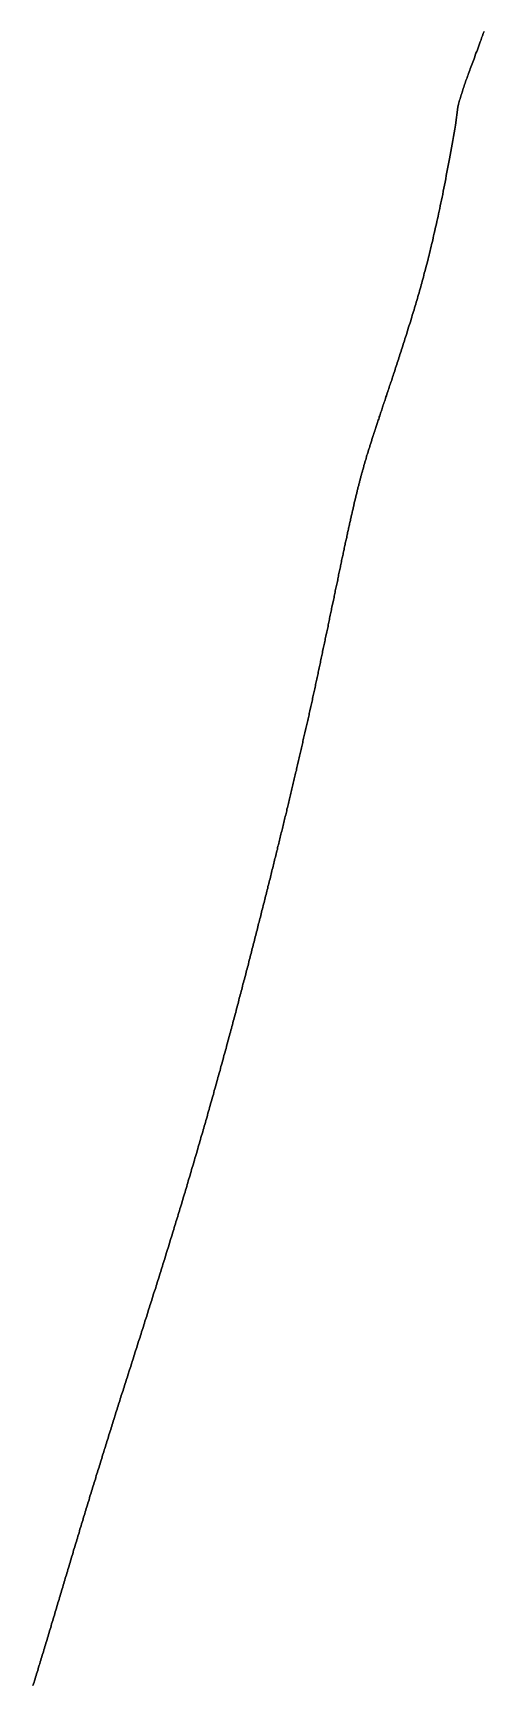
# Model space of a CAD drawing. Header units: inches. Extents: x 130170 to 284068, y 377793 to 804530.
# Drawn here: x 260094.7 to 260123.1, y 741882.3 to 741986.6 of the extents above; entities that cross this region are included whole.
import ezdxf

# ---------------------------------------------------------------- set-up
doc = ezdxf.new("R2010")
doc.units = ezdxf.units.IN
doc.header["$MEASUREMENT"] = 0
doc.layers.add('muni_il', color=7, linetype='Continuous')

msp = doc.modelspace()

# ---------------------------------------------------------------- linework, layer by layer
at = {"layer": 'muni_il'}
for points in [[(260094.67, 741882.26), (260094.71, 741882.36), (260094.74, 741882.47), (260094.77, 741882.57), (260094.8, 741882.68), (260094.84, 741882.79), (260094.87, 741882.89), (260094.9, 741883), (260094.93, 741883.11), (260094.97, 741883.21), (260095, 741883.32), (260095.03, 741883.43), (260095.06, 741883.54), (260095.1, 741883.64), (260095.13, 741883.75), (260095.16, 741883.86), (260095.19, 741883.97), (260095.23, 741884.07), (260095.26, 741884.18), (260095.29, 741884.29), (260095.33, 741884.4), (260095.36, 741884.51), (260095.39, 741884.62), (260095.42, 741884.73), (260095.46, 741884.84), (260095.49, 741884.94), (260095.52, 741885.05), (260095.56, 741885.16), (260095.59, 741885.27), (260095.62, 741885.38), (260095.65, 741885.49), (260095.69, 741885.6), (260095.72, 741885.71), (260095.75, 741885.82), (260095.79, 741885.93), (260095.82, 741886.04), (260095.85, 741886.15), (260095.89, 741886.26), (260095.92, 741886.37), (260095.95, 741886.48), (260095.98, 741886.59), (260096.02, 741886.7), (260096.05, 741886.81), (260096.08, 741886.92), (260096.12, 741887.03), (260096.15, 741887.15), (260096.18, 741887.26), (260096.22, 741887.37), (260096.25, 741887.48), (260096.28, 741887.59), (260096.32, 741887.7), (260096.35, 741887.81), (260096.38, 741887.92), (260096.41, 741888.03), (260096.45, 741888.14), (260096.48, 741888.25), (260096.51, 741888.36), (260096.55, 741888.48), (260096.58, 741888.59), (260096.61, 741888.7), (260096.65, 741888.81), (260096.68, 741888.92), (260096.71, 741889.03), (260096.75, 741889.14), (260096.78, 741889.25), (260096.81, 741889.36), (260096.85, 741889.47), (260096.88, 741889.58), (260096.91, 741889.7), (260096.95, 741889.81), (260096.98, 741889.92), (260097.01, 741890.03), (260097.04, 741890.14), (260097.08, 741890.25), (260097.11, 741890.36), (260097.14, 741890.47), (260097.18, 741890.58), (260097.21, 741890.69), (260097.24, 741890.8), (260097.28, 741890.91), (260097.31, 741891.02), (260097.34, 741891.13), (260097.38, 741891.24), (260097.41, 741891.35), (260097.44, 741891.46), (260097.48, 741891.57), (260097.51, 741891.69), (260097.54, 741891.8), (260097.58, 741891.91), (260097.61, 741892.02), (260097.64, 741892.13), (260097.68, 741892.24), (260097.71, 741892.35), (260097.74, 741892.46), (260097.78, 741892.57), (260097.81, 741892.67), (260097.84, 741892.78), (260097.87, 741892.89), (260097.91, 741893), (260097.94, 741893.11), (260097.97, 741893.22), (260098.01, 741893.33), (260098.04, 741893.44), (260098.07, 741893.55), (260098.11, 741893.66), (260098.14, 741893.77), (260098.17, 741893.88), (260098.21, 741893.99), (260098.24, 741894.1), (260098.27, 741894.21), (260098.31, 741894.31), (260098.34, 741894.42), (260098.37, 741894.53), (260098.41, 741894.64), (260098.44, 741894.75), (260098.47, 741894.86), (260098.51, 741894.97), (260098.54, 741895.07), (260098.57, 741895.18), (260098.61, 741895.29), (260098.64, 741895.4), (260098.67, 741895.51), (260098.71, 741895.62), (260098.74, 741895.72), (260098.77, 741895.83), (260098.81, 741895.94), (260098.84, 741896.05), (260098.87, 741896.16), (260098.91, 741896.26), (260098.94, 741896.37), (260098.97, 741896.48), (260099.01, 741896.59), (260099.04, 741896.7), (260099.07, 741896.8), (260099.11, 741896.91), (260099.14, 741897.02), (260099.17, 741897.13), (260099.21, 741897.23), (260099.24, 741897.34), (260099.27, 741897.45), (260099.31, 741897.56), (260099.34, 741897.66), (260099.37, 741897.77), (260099.41, 741897.88), (260099.44, 741897.99), (260099.47, 741898.09), (260099.51, 741898.2), (260099.54, 741898.31), (260099.58, 741898.42), (260099.61, 741898.52), (260099.64, 741898.63), (260099.68, 741898.74), (260099.71, 741898.85), (260099.74, 741898.95), (260099.78, 741899.06), (260099.81, 741899.17), (260099.85, 741899.27), (260099.88, 741899.38), (260099.91, 741899.49), (260099.95, 741899.6), (260099.98, 741899.7), (260100.01, 741899.81), (260100.05, 741899.92), (260100.08, 741900.03), (260100.12, 741900.13), (260100.15, 741900.24), (260100.18, 741900.35), (260100.22, 741900.46), (260100.25, 741900.56), (260100.29, 741900.67), (260100.32, 741900.78), (260100.36, 741900.89), (260100.39, 741900.99), (260100.42, 741901.1), (260100.46, 741901.21), (260100.49, 741901.32), (260100.53, 741901.43), (260100.56, 741901.53), (260100.59, 741901.64), (260100.63, 741901.75), (260100.66, 741901.86), (260100.7, 741901.97), (260100.73, 741902.07), (260100.77, 741902.18), (260100.8, 741902.29), (260100.84, 741902.4), (260100.87, 741902.51), (260100.91, 741902.62), (260100.94, 741902.72), (260100.97, 741902.83), (260101.01, 741902.94), (260101.04, 741903.05), (260101.08, 741903.16), (260101.11, 741903.27), (260101.15, 741903.38), (260101.18, 741903.49), (260101.22, 741903.6), (260101.25, 741903.71), (260101.29, 741903.82), (260101.32, 741903.93), (260101.36, 741904.03), (260101.39, 741904.14), (260101.43, 741904.25), (260101.46, 741904.36), (260101.5, 741904.47), (260101.53, 741904.58), (260101.57, 741904.69), (260101.6, 741904.8), (260101.64, 741904.92), (260101.67, 741905.03), (260101.71, 741905.14), (260101.74, 741905.25), (260101.78, 741905.36), (260101.81, 741905.47), (260101.85, 741905.58), (260101.88, 741905.69), (260101.92, 741905.8), (260101.95, 741905.91), (260101.99, 741906.03), (260102.02, 741906.14), (260102.06, 741906.25), (260102.1, 741906.36), (260102.13, 741906.47), (260102.17, 741906.59), (260102.2, 741906.7), (260102.24, 741906.81), (260102.27, 741906.92), (260102.31, 741907.04), (260102.34, 741907.15), (260102.38, 741907.26), (260102.42, 741907.37), (260102.45, 741907.49), (260102.49, 741907.6), (260102.52, 741907.71), (260102.56, 741907.83), (260102.59, 741907.94), (260102.63, 741908.05), (260102.66, 741908.17), (260102.7, 741908.28), (260102.74, 741908.4), (260102.77, 741908.51), (260102.81, 741908.63), (260102.84, 741908.74), (260102.88, 741908.85), (260102.91, 741908.97), (260102.95, 741909.08), (260102.99, 741909.2), (260103.02, 741909.31), (260103.06, 741909.43), (260103.09, 741909.54), (260103.13, 741909.66), (260103.16, 741909.78), (260103.2, 741909.89), (260103.24, 741910.01), (260103.27, 741910.12), (260103.31, 741910.24), (260103.34, 741910.36), (260103.38, 741910.47), (260103.42, 741910.59), (260103.45, 741910.7), (260103.49, 741910.82), (260103.52, 741910.94), (260103.56, 741911.05), (260103.59, 741911.17), (260103.63, 741911.29), (260103.67, 741911.4), (260103.7, 741911.52), (260103.74, 741911.64), (260103.77, 741911.76), (260103.81, 741911.87), (260103.84, 741911.99), (260103.88, 741912.11), (260103.92, 741912.23), (260103.95, 741912.34), (260103.99, 741912.46), (260104.02, 741912.58), (260104.06, 741912.7), (260104.09, 741912.82), (260104.13, 741912.93), (260104.16, 741913.05), (260104.2, 741913.17), (260104.23, 741913.29), (260104.27, 741913.41), (260104.31, 741913.52), (260104.34, 741913.64), (260104.38, 741913.76), (260104.41, 741913.88), (260104.45, 741914), (260104.48, 741914.12), (260104.52, 741914.24), (260104.55, 741914.35), (260104.59, 741914.47), (260104.62, 741914.59), (260104.66, 741914.71), (260104.69, 741914.83), (260104.73, 741914.95), (260104.76, 741915.07), (260104.8, 741915.19), (260104.83, 741915.3), (260104.87, 741915.42), (260104.9, 741915.54), (260104.94, 741915.66), (260104.97, 741915.78), (260105.01, 741915.9), (260105.04, 741916.02), (260105.08, 741916.14), (260105.11, 741916.26), (260105.14, 741916.38), (260105.18, 741916.49), (260105.21, 741916.61), (260105.25, 741916.73), (260105.28, 741916.85), (260105.32, 741916.97), (260105.35, 741917.09), (260105.39, 741917.21), (260105.42, 741917.33), (260105.45, 741917.44), (260105.49, 741917.56), (260105.52, 741917.68), (260105.56, 741917.8), (260105.59, 741917.92), (260105.62, 741918.04), (260105.66, 741918.16), (260105.69, 741918.27), (260105.72, 741918.39), (260105.76, 741918.51), (260105.79, 741918.63), (260105.82, 741918.75), (260105.86, 741918.87), (260105.89, 741918.98), (260105.92, 741919.1), (260105.96, 741919.22), (260105.99, 741919.34), (260106.02, 741919.46), (260106.06, 741919.57), (260106.09, 741919.69), (260106.12, 741919.81), (260106.15, 741919.93), (260106.19, 741920.04), (260106.22, 741920.16), (260106.25, 741920.28), (260106.29, 741920.39), (260106.32, 741920.51), (260106.35, 741920.63), (260106.38, 741920.74), (260106.41, 741920.86), (260106.45, 741920.98), (260106.48, 741921.09), (260106.51, 741921.21), (260106.54, 741921.33), (260106.57, 741921.44), (260106.61, 741921.56), (260106.64, 741921.67), (260106.67, 741921.79), (260106.7, 741921.91), (260106.73, 741922.02), (260106.76, 741922.14), (260106.8, 741922.25), (260106.83, 741922.37), (260106.86, 741922.48), (260106.89, 741922.6), (260106.92, 741922.71), (260106.95, 741922.83), (260106.98, 741922.94), (260107.01, 741923.05), (260107.04, 741923.17), (260107.07, 741923.28), (260107.11, 741923.4), (260107.14, 741923.51), (260107.17, 741923.62), (260107.2, 741923.74), (260107.23, 741923.85), (260107.26, 741923.96), (260107.29, 741924.08), (260107.32, 741924.19), (260107.35, 741924.3), (260107.38, 741924.41), (260107.41, 741924.53), (260107.44, 741924.64), (260107.47, 741924.75), (260107.5, 741924.86), (260107.53, 741924.97), (260107.56, 741925.09), (260107.59, 741925.2), (260107.62, 741925.31), (260107.64, 741925.42), (260107.67, 741925.53), (260107.7, 741925.64), (260107.73, 741925.75), (260107.76, 741925.86), (260107.79, 741925.97), (260107.82, 741926.08), (260107.85, 741926.19), (260107.88, 741926.3), (260107.91, 741926.41), (260107.93, 741926.52), (260107.96, 741926.63), (260107.99, 741926.74), (260108.02, 741926.85), (260108.05, 741926.96), (260108.08, 741927.07), (260108.11, 741927.18), (260108.13, 741927.28), (260108.16, 741927.39), (260108.19, 741927.5), (260108.22, 741927.61), (260108.25, 741927.71), (260108.27, 741927.82), (260108.3, 741927.93), (260108.33, 741928.04), (260108.36, 741928.14), (260108.38, 741928.25), (260108.41, 741928.36), (260108.44, 741928.46), (260108.47, 741928.57), (260108.49, 741928.68), (260108.52, 741928.78), (260108.55, 741928.89), (260108.58, 741928.99), (260108.6, 741929.1), (260108.63, 741929.2), (260108.66, 741929.31), (260108.68, 741929.41), (260108.71, 741929.52), (260108.74, 741929.62), (260108.76, 741929.73), (260108.79, 741929.83), (260108.82, 741929.94), (260108.84, 741930.04), (260108.87, 741930.14), (260108.9, 741930.25), (260108.92, 741930.35), (260108.95, 741930.45), (260108.97, 741930.56), (260109, 741930.66), (260109.03, 741930.76), (260109.05, 741930.87), (260109.08, 741930.97), (260109.11, 741931.07), (260109.13, 741931.17), (260109.16, 741931.28), (260109.18, 741931.38), (260109.21, 741931.48), (260109.23, 741931.58), (260109.26, 741931.68), (260109.28, 741931.78), (260109.31, 741931.88), (260109.34, 741931.98), (260109.36, 741932.09), (260109.39, 741932.19), (260109.41, 741932.29), (260109.44, 741932.39), (260109.46, 741932.49), (260109.49, 741932.59), (260109.51, 741932.69), (260109.54, 741932.79), (260109.56, 741932.89), (260109.59, 741932.98), (260109.61, 741933.08), (260109.64, 741933.18), (260109.66, 741933.28), (260109.69, 741933.38), (260109.71, 741933.48), (260109.73, 741933.58), (260109.76, 741933.68), (260109.78, 741933.77), (260109.81, 741933.87), (260109.83, 741933.97), (260109.86, 741934.07), (260109.88, 741934.16), (260109.9, 741934.26), (260109.93, 741934.36), (260109.95, 741934.46), (260109.98, 741934.55), (260110, 741934.65), (260110.02, 741934.75), (260110.05, 741934.84), (260110.07, 741934.94), (260110.1, 741935.03), (260110.12, 741935.13), (260110.14, 741935.23), (260110.17, 741935.32), (260110.19, 741935.42), (260110.21, 741935.51), (260110.24, 741935.61), (260110.26, 741935.7), (260110.28, 741935.8), (260110.31, 741935.89), (260110.33, 741935.99), (260110.35, 741936.08), (260110.38, 741936.18), (260110.4, 741936.27), (260110.42, 741936.36), (260110.44, 741936.46), (260110.47, 741936.55), (260110.49, 741936.65), (260110.51, 741936.74), (260110.54, 741936.83), (260110.56, 741936.93), (260110.58, 741937.02), (260110.6, 741937.11), (260110.63, 741937.21), (260110.65, 741937.3), (260110.67, 741937.39), (260110.69, 741937.48), (260110.71, 741937.58), (260110.74, 741937.67), (260110.76, 741937.76), (260110.78, 741937.85), (260110.8, 741937.94), (260110.82, 741938.03), (260110.85, 741938.13), (260110.87, 741938.22), (260110.89, 741938.31), (260110.91, 741938.4), (260110.93, 741938.49), (260110.96, 741938.58), (260110.98, 741938.67), (260111, 741938.76), (260111.02, 741938.85), (260111.04, 741938.94), (260111.06, 741939.03), (260111.08, 741939.12), (260111.11, 741939.21), (260111.13, 741939.3), (260111.15, 741939.39), (260111.17, 741939.48), (260111.19, 741939.57), (260111.21, 741939.66), (260111.23, 741939.75), (260111.25, 741939.84), (260111.27, 741939.93), (260111.3, 741940.02), (260111.32, 741940.11), (260111.34, 741940.2), (260111.36, 741940.29), (260111.38, 741940.38), (260111.4, 741940.47), (260111.42, 741940.55), (260111.44, 741940.64), (260111.46, 741940.73), (260111.48, 741940.82), (260111.5, 741940.91), (260111.52, 741941), (260111.54, 741941.08), (260111.56, 741941.17), (260111.58, 741941.26), (260111.6, 741941.35), (260111.62, 741941.44), (260111.64, 741941.52), (260111.66, 741941.61), (260111.68, 741941.7), (260111.7, 741941.79), (260111.72, 741941.87), (260111.74, 741941.96), (260111.76, 741942.05), (260111.78, 741942.14), (260111.8, 741942.22), (260111.82, 741942.31), (260111.84, 741942.4), (260111.86, 741942.49), (260111.88, 741942.57), (260111.9, 741942.66), (260111.92, 741942.75), (260111.94, 741942.83), (260111.96, 741942.92), (260111.98, 741943.01), (260112, 741943.09), (260112.02, 741943.18), (260112.04, 741943.27), (260112.06, 741943.36), (260112.08, 741943.44), (260112.1, 741943.53), (260112.12, 741943.62), (260112.14, 741943.7), (260112.15, 741943.79), (260112.17, 741943.88), (260112.19, 741943.96), (260112.21, 741944.05), (260112.23, 741944.14), (260112.25, 741944.22), (260112.27, 741944.31), (260112.29, 741944.4), (260112.31, 741944.48), (260112.33, 741944.57), (260112.35, 741944.66), (260112.36, 741944.75), (260112.38, 741944.83), (260112.4, 741944.92), (260112.42, 741945.01), (260112.44, 741945.09), (260112.46, 741945.18), (260112.48, 741945.27), (260112.5, 741945.35), (260112.52, 741945.44), (260112.53, 741945.53), (260112.55, 741945.61), (260112.57, 741945.7), (260112.59, 741945.79), (260112.61, 741945.88), (260112.63, 741945.96), (260112.65, 741946.05), (260112.67, 741946.14), (260112.68, 741946.22), (260112.7, 741946.31), (260112.72, 741946.4), (260112.74, 741946.49), (260112.76, 741946.57), (260112.78, 741946.66), (260112.8, 741946.75), (260112.82, 741946.84), (260112.83, 741946.92), (260112.85, 741947.01), (260112.87, 741947.1), (260112.89, 741947.19), (260112.91, 741947.27), (260112.93, 741947.36), (260112.95, 741947.45), (260112.96, 741947.54), (260112.98, 741947.62), (260113, 741947.71), (260113.02, 741947.8), (260113.04, 741947.89), (260113.06, 741947.97), (260113.07, 741948.06), (260113.09, 741948.15), (260113.11, 741948.24), (260113.13, 741948.32), (260113.15, 741948.41), (260113.17, 741948.5), (260113.19, 741948.59), (260113.2, 741948.67), (260113.22, 741948.76), (260113.24, 741948.85), (260113.26, 741948.94), (260113.28, 741949.02), (260113.3, 741949.11), (260113.31, 741949.2), (260113.33, 741949.29), (260113.35, 741949.37), (260113.37, 741949.46), (260113.39, 741949.55), (260113.4, 741949.63), (260113.42, 741949.72), (260113.44, 741949.81), (260113.46, 741949.9), (260113.48, 741949.98), (260113.5, 741950.07), (260113.51, 741950.16), (260113.53, 741950.24), (260113.55, 741950.33), (260113.57, 741950.42), (260113.59, 741950.5), (260113.6, 741950.59), (260113.62, 741950.67), (260113.64, 741950.76), (260113.66, 741950.85), (260113.68, 741950.93), (260113.69, 741951.02), (260113.71, 741951.1), (260113.73, 741951.19), (260113.75, 741951.27), (260113.76, 741951.36), (260113.78, 741951.44), (260113.8, 741951.53), (260113.82, 741951.61), (260113.83, 741951.7), (260113.85, 741951.78), (260113.87, 741951.87), (260113.89, 741951.95), (260113.91, 741952.04), (260113.92, 741952.12), (260113.94, 741952.2), (260113.96, 741952.29), (260113.97, 741952.37), (260113.99, 741952.45), (260114.01, 741952.53), (260114.03, 741952.62), (260114.04, 741952.7), (260114.06, 741952.78), (260114.08, 741952.86), (260114.09, 741952.94), (260114.11, 741953.02), (260114.13, 741953.1), (260114.15, 741953.19), (260114.16, 741953.27), (260114.18, 741953.35), (260114.2, 741953.43), (260114.21, 741953.5), (260114.23, 741953.58), (260114.25, 741953.66), (260114.26, 741953.74), (260114.28, 741953.82), (260114.3, 741953.9), (260114.31, 741953.97), (260114.33, 741954.05), (260114.35, 741954.13), (260114.36, 741954.21), (260114.38, 741954.28), (260114.39, 741954.36), (260114.41, 741954.43), (260114.43, 741954.51), (260114.44, 741954.58), (260114.46, 741954.66), (260114.48, 741954.73), (260114.49, 741954.81), (260114.51, 741954.88), (260114.52, 741954.95), (260114.54, 741955.03), (260114.55, 741955.1), (260114.57, 741955.17), (260114.59, 741955.24), (260114.6, 741955.31), (260114.62, 741955.38), (260114.63, 741955.45), (260114.65, 741955.52), (260114.66, 741955.59), (260114.68, 741955.66), (260114.69, 741955.73), (260114.71, 741955.8), (260114.73, 741955.87), (260114.74, 741955.94), (260114.76, 741956), (260114.77, 741956.07), (260114.79, 741956.14), (260114.8, 741956.2), (260114.82, 741956.27), (260114.83, 741956.33), (260114.85, 741956.4), (260114.86, 741956.46), (260114.88, 741956.53), (260114.89, 741956.59), (260114.9, 741956.66), (260114.92, 741956.72), (260114.93, 741956.78), (260114.95, 741956.84), (260114.96, 741956.91), (260114.98, 741956.97), (260114.99, 741957.03), (260115.01, 741957.09), (260115.02, 741957.15), (260115.04, 741957.21), (260115.05, 741957.27), (260115.06, 741957.33), (260115.08, 741957.39), (260115.09, 741957.45), (260115.11, 741957.51), (260115.12, 741957.57), (260115.14, 741957.63), (260115.15, 741957.68), (260115.17, 741957.74), (260115.18, 741957.8), (260115.19, 741957.86), (260115.21, 741957.91), (260115.22, 741957.97), (260115.24, 741958.02), (260115.25, 741958.08), (260115.27, 741958.14), (260115.28, 741958.19), (260115.29, 741958.25), (260115.31, 741958.3), (260115.32, 741958.36), (260115.34, 741958.41), (260115.35, 741958.47), (260115.37, 741958.52), (260115.38, 741958.57), (260115.39, 741958.63), (260115.41, 741958.68), (260115.42, 741958.74), (260115.44, 741958.79), (260115.45, 741958.84), (260115.47, 741958.9), (260115.48, 741958.95), (260115.5, 741959), (260115.51, 741959.06), (260115.53, 741959.11), (260115.54, 741959.16), (260115.56, 741959.21), (260115.57, 741959.27), (260115.59, 741959.32), (260115.6, 741959.37), (260115.62, 741959.43), (260115.63, 741959.48), (260115.65, 741959.53), (260115.66, 741959.59), (260115.68, 741959.64), (260115.7, 741959.69), (260115.71, 741959.75), (260115.73, 741959.8), (260115.74, 741959.85), (260115.76, 741959.91), (260115.78, 741959.96), (260115.79, 741960.01), (260115.81, 741960.07), (260115.83, 741960.12), (260115.84, 741960.18), (260115.86, 741960.23), (260115.88, 741960.29), (260115.89, 741960.34), (260115.91, 741960.4), (260115.93, 741960.45), (260115.95, 741960.51), (260115.96, 741960.57), (260115.98, 741960.62), (260116, 741960.68), (260116.02, 741960.74), (260116.04, 741960.8), (260116.06, 741960.86), (260116.07, 741960.91), (260116.09, 741960.97), (260116.11, 741961.03), (260116.13, 741961.09), (260116.15, 741961.15), (260116.17, 741961.21), (260116.19, 741961.28), (260116.21, 741961.34), (260116.23, 741961.4), (260116.25, 741961.46), (260116.27, 741961.53), (260116.29, 741961.59), (260116.32, 741961.66), (260116.34, 741961.72), (260116.36, 741961.79), (260116.38, 741961.86), (260116.4, 741961.92), (260116.43, 741961.99), (260116.45, 741962.06), (260116.47, 741962.13), (260116.5, 741962.2), (260116.52, 741962.27), (260116.54, 741962.34), (260116.57, 741962.41), (260116.59, 741962.49), (260116.62, 741962.56), (260116.64, 741962.63), (260116.67, 741962.71), (260116.69, 741962.78), (260116.72, 741962.86), (260116.74, 741962.94), (260116.77, 741963.02), (260116.79, 741963.1), (260116.82, 741963.18), (260116.85, 741963.26), (260116.88, 741963.34), (260116.9, 741963.42), (260116.93, 741963.5), (260116.96, 741963.59), (260116.99, 741963.67), (260117.02, 741963.76), (260117.04, 741963.84), (260117.07, 741963.93), (260117.1, 741964.02), (260117.13, 741964.11), (260117.16, 741964.2), (260117.19, 741964.29), (260117.22, 741964.38), (260117.25, 741964.47), (260117.28, 741964.57), (260117.32, 741964.66), (260117.35, 741964.75), (260117.38, 741964.85), (260117.41, 741964.95), (260117.44, 741965.04), (260117.48, 741965.14), (260117.51, 741965.24), (260117.54, 741965.34), (260117.57, 741965.44), (260117.61, 741965.54), (260117.64, 741965.64), (260117.67, 741965.75), (260117.71, 741965.85), (260117.74, 741965.95), (260117.78, 741966.06), (260117.81, 741966.16), (260117.84, 741966.27), (260117.88, 741966.38), (260117.91, 741966.48), (260117.95, 741966.59), (260117.98, 741966.7), (260118.02, 741966.81), (260118.05, 741966.92), (260118.09, 741967.03), (260118.12, 741967.14), (260118.16, 741967.25), (260118.2, 741967.37), (260118.23, 741967.48), (260118.27, 741967.59), (260118.3, 741967.71), (260118.34, 741967.82), (260118.37, 741967.93), (260118.41, 741968.05), (260118.45, 741968.16), (260118.48, 741968.28), (260118.52, 741968.4), (260118.55, 741968.51), (260118.59, 741968.63), (260118.62, 741968.75), (260118.66, 741968.86), (260118.7, 741968.98), (260118.73, 741969.1), (260118.77, 741969.22), (260118.8, 741969.34), (260118.84, 741969.45), (260118.87, 741969.57), (260118.91, 741969.69), (260118.94, 741969.81), (260118.98, 741969.93), (260119.01, 741970.05), (260119.05, 741970.17), (260119.08, 741970.29), (260119.11, 741970.41), (260119.15, 741970.54), (260119.18, 741970.66), (260119.22, 741970.78), (260119.25, 741970.9), (260119.28, 741971.02), (260119.32, 741971.15), (260119.35, 741971.27), (260119.38, 741971.4), (260119.42, 741971.52), (260119.45, 741971.65), (260119.48, 741971.77), (260119.52, 741971.9), (260119.55, 741972.03), (260119.58, 741972.15), (260119.62, 741972.28), (260119.65, 741972.41), (260119.68, 741972.54), (260119.71, 741972.67), (260119.75, 741972.81), (260119.78, 741972.94), (260119.81, 741973.08), (260119.84, 741973.21), (260119.88, 741973.35), (260119.91, 741973.49), (260119.94, 741973.63), (260119.97, 741973.77), (260120.01, 741973.92), (260120.04, 741974.07), (260120.07, 741974.22), (260120.11, 741974.37), (260120.14, 741974.52), (260120.18, 741974.67), (260120.21, 741974.83), (260120.25, 741974.99), (260120.28, 741975.16), (260120.32, 741975.32), (260120.35, 741975.49), (260120.39, 741975.66), (260120.42, 741975.84), (260120.46, 741976.02), (260120.5, 741976.2), (260120.54, 741976.38), (260120.57, 741976.57), (260120.61, 741976.76), (260120.65, 741976.95), (260120.69, 741977.15), (260120.73, 741977.35), (260120.77, 741977.56), (260120.81, 741977.77), (260120.85, 741977.98), (260120.89, 741978.19), (260120.93, 741978.41), (260120.97, 741978.63), (260121.02, 741978.86), (260121.06, 741979.09), (260121.1, 741979.32), (260121.14, 741979.55), (260121.18, 741979.78), (260121.22, 741980.02), (260121.27, 741980.26), (260121.31, 741980.5), (260121.35, 741980.74), (260121.49, 741981.88), (260121.54, 741982.07), (260121.56, 741982.15), (260121.59, 741982.24), (260121.61, 741982.33), (260121.64, 741982.41), (260121.66, 741982.49), (260121.69, 741982.57), (260121.71, 741982.66), (260121.74, 741982.74), (260121.76, 741982.82), (260121.79, 741982.9), (260121.81, 741982.98), (260121.84, 741983.06), (260121.87, 741983.14), (260121.9, 741983.22), (260121.92, 741983.31), (260121.95, 741983.39), (260121.98, 741983.48), (260122.01, 741983.56), (260122.05, 741983.65), (260122.08, 741983.74), (260122.11, 741983.83), (260122.14, 741983.92), (260122.18, 741984.01), (260122.21, 741984.11), (260122.25, 741984.21), (260122.28, 741984.3), (260122.32, 741984.4), (260122.36, 741984.51), (260122.4, 741984.61), (260122.44, 741984.72), (260122.48, 741984.83), (260122.52, 741984.93), (260122.56, 741985.05), (260122.6, 741985.16), (260122.64, 741985.28), (260122.69, 741985.39), (260122.73, 741985.51), (260122.77, 741985.63), (260122.82, 741985.76), (260122.86, 741985.88), (260122.91, 741986.01), (260122.96, 741986.13), (260123, 741986.26), (260123.05, 741986.39), (260123.1, 741986.53), (260123.15, 741986.66)], [(260123.15, 741986.66), (260123.1, 741986.53), (260123.05, 741986.39), (260123, 741986.26), (260122.96, 741986.13), (260122.91, 741986.01), (260122.86, 741985.88), (260122.82, 741985.76), (260122.77, 741985.63), (260122.73, 741985.51), (260122.69, 741985.39), (260122.64, 741985.28), (260122.6, 741985.16), (260122.56, 741985.05), (260122.52, 741984.93), (260122.48, 741984.83), (260122.44, 741984.72), (260122.4, 741984.61), (260122.36, 741984.51), (260122.32, 741984.4), (260122.28, 741984.3), (260122.25, 741984.21), (260122.21, 741984.11), (260122.18, 741984.01), (260122.14, 741983.92), (260122.11, 741983.83), (260122.08, 741983.74), (260122.05, 741983.65), (260122.01, 741983.56), (260121.98, 741983.48), (260121.95, 741983.39), (260121.92, 741983.31), (260121.9, 741983.22), (260121.87, 741983.14), (260121.84, 741983.06), (260121.81, 741982.98), (260121.79, 741982.9), (260121.76, 741982.82), (260121.74, 741982.74), (260121.71, 741982.66), (260121.69, 741982.57), (260121.66, 741982.49), (260121.64, 741982.41), (260121.61, 741982.33), (260121.59, 741982.24), (260121.56, 741982.15), (260121.54, 741982.07), (260121.49, 741981.88), (260121.35, 741980.74), (260121.31, 741980.5), (260121.27, 741980.26), (260121.22, 741980.02), (260121.18, 741979.78), (260121.14, 741979.55), (260121.1, 741979.32), (260121.06, 741979.09), (260121.02, 741978.86), (260120.97, 741978.63), (260120.93, 741978.41), (260120.89, 741978.19), (260120.85, 741977.98), (260120.81, 741977.77), (260120.77, 741977.56), (260120.73, 741977.35), (260120.69, 741977.15), (260120.65, 741976.95), (260120.61, 741976.76), (260120.57, 741976.57), (260120.54, 741976.38), (260120.5, 741976.2), (260120.46, 741976.02), (260120.42, 741975.84), (260120.39, 741975.66), (260120.35, 741975.49), (260120.32, 741975.32), (260120.28, 741975.16), (260120.25, 741974.99), (260120.21, 741974.83), (260120.18, 741974.67), (260120.14, 741974.52), (260120.11, 741974.37), (260120.07, 741974.22), (260120.04, 741974.07), (260120.01, 741973.92), (260119.97, 741973.77), (260119.94, 741973.63), (260119.91, 741973.49), (260119.88, 741973.35), (260119.84, 741973.21), (260119.81, 741973.08), (260119.78, 741972.94), (260119.75, 741972.81), (260119.71, 741972.67), (260119.68, 741972.54), (260119.65, 741972.41), (260119.62, 741972.28), (260119.58, 741972.15), (260119.55, 741972.03), (260119.52, 741971.9), (260119.48, 741971.77), (260119.45, 741971.65), (260119.42, 741971.52), (260119.38, 741971.4), (260119.35, 741971.27), (260119.32, 741971.15), (260119.28, 741971.02), (260119.25, 741970.9), (260119.22, 741970.78), (260119.18, 741970.66), (260119.15, 741970.54), (260119.11, 741970.41), (260119.08, 741970.29), (260119.05, 741970.17), (260119.01, 741970.05), (260118.98, 741969.93), (260118.94, 741969.81), (260118.91, 741969.69), (260118.87, 741969.57), (260118.84, 741969.45), (260118.8, 741969.34), (260118.77, 741969.22), (260118.73, 741969.1), (260118.7, 741968.98), (260118.66, 741968.86), (260118.62, 741968.75), (260118.59, 741968.63), (260118.55, 741968.51), (260118.52, 741968.4), (260118.48, 741968.28), (260118.45, 741968.16), (260118.41, 741968.05), (260118.37, 741967.93), (260118.34, 741967.82), (260118.3, 741967.71), (260118.27, 741967.59), (260118.23, 741967.48), (260118.2, 741967.37), (260118.16, 741967.25), (260118.12, 741967.14), (260118.09, 741967.03), (260118.05, 741966.92), (260118.02, 741966.81), (260117.98, 741966.7), (260117.95, 741966.59), (260117.91, 741966.48), (260117.88, 741966.38), (260117.84, 741966.27), (260117.81, 741966.16), (260117.78, 741966.06), (260117.74, 741965.95), (260117.71, 741965.85), (260117.67, 741965.75), (260117.64, 741965.64), (260117.61, 741965.54), (260117.57, 741965.44), (260117.54, 741965.34), (260117.51, 741965.24), (260117.48, 741965.14), (260117.44, 741965.04), (260117.41, 741964.95), (260117.38, 741964.85), (260117.35, 741964.75), (260117.32, 741964.66), (260117.28, 741964.57), (260117.25, 741964.47), (260117.22, 741964.38), (260117.19, 741964.29), (260117.16, 741964.2), (260117.13, 741964.11), (260117.1, 741964.02), (260117.07, 741963.93), (260117.04, 741963.84), (260117.02, 741963.76), (260116.99, 741963.67), (260116.96, 741963.59), (260116.93, 741963.5), (260116.9, 741963.42), (260116.88, 741963.34), (260116.85, 741963.26), (260116.82, 741963.18), (260116.79, 741963.1), (260116.77, 741963.02), (260116.74, 741962.94), (260116.72, 741962.86), (260116.69, 741962.78), (260116.67, 741962.71), (260116.64, 741962.63), (260116.62, 741962.56), (260116.59, 741962.49), (260116.57, 741962.41), (260116.54, 741962.34), (260116.52, 741962.27), (260116.5, 741962.2), (260116.47, 741962.13), (260116.45, 741962.06), (260116.43, 741961.99), (260116.4, 741961.92), (260116.38, 741961.86), (260116.36, 741961.79), (260116.34, 741961.72), (260116.32, 741961.66), (260116.29, 741961.59), (260116.27, 741961.53), (260116.25, 741961.46), (260116.23, 741961.4), (260116.21, 741961.34), (260116.19, 741961.28), (260116.17, 741961.21), (260116.15, 741961.15), (260116.13, 741961.09), (260116.11, 741961.03), (260116.09, 741960.97), (260116.07, 741960.91), (260116.06, 741960.86), (260116.04, 741960.8), (260116.02, 741960.74), (260116, 741960.68), (260115.98, 741960.62), (260115.96, 741960.57), (260115.95, 741960.51), (260115.93, 741960.45), (260115.91, 741960.4), (260115.89, 741960.34), (260115.88, 741960.29), (260115.86, 741960.23), (260115.84, 741960.18), (260115.83, 741960.12), (260115.81, 741960.07), (260115.79, 741960.01), (260115.78, 741959.96), (260115.76, 741959.91), (260115.74, 741959.85), (260115.73, 741959.8), (260115.71, 741959.75), (260115.7, 741959.69), (260115.68, 741959.64), (260115.66, 741959.59), (260115.65, 741959.53), (260115.63, 741959.48), (260115.62, 741959.43), (260115.6, 741959.37), (260115.59, 741959.32), (260115.57, 741959.27), (260115.56, 741959.21), (260115.54, 741959.16), (260115.53, 741959.11), (260115.51, 741959.06), (260115.5, 741959), (260115.48, 741958.95), (260115.47, 741958.9), (260115.45, 741958.84), (260115.44, 741958.79), (260115.42, 741958.74), (260115.41, 741958.68), (260115.39, 741958.63), (260115.38, 741958.57), (260115.37, 741958.52), (260115.35, 741958.47), (260115.34, 741958.41), (260115.32, 741958.36), (260115.31, 741958.3), (260115.29, 741958.25), (260115.28, 741958.19), (260115.27, 741958.14), (260115.25, 741958.08), (260115.24, 741958.02), (260115.22, 741957.97), (260115.21, 741957.91), (260115.19, 741957.86), (260115.18, 741957.8), (260115.17, 741957.74), (260115.15, 741957.68), (260115.14, 741957.63), (260115.12, 741957.57), (260115.11, 741957.51), (260115.09, 741957.45), (260115.08, 741957.39), (260115.06, 741957.33), (260115.05, 741957.27), (260115.04, 741957.21), (260115.02, 741957.15), (260115.01, 741957.09), (260114.99, 741957.03), (260114.98, 741956.97), (260114.96, 741956.91), (260114.95, 741956.84), (260114.93, 741956.78), (260114.92, 741956.72), (260114.9, 741956.66), (260114.89, 741956.59), (260114.88, 741956.53), (260114.86, 741956.46), (260114.85, 741956.4), (260114.83, 741956.33), (260114.82, 741956.27), (260114.8, 741956.2), (260114.79, 741956.14), (260114.77, 741956.07), (260114.76, 741956), (260114.74, 741955.94), (260114.73, 741955.87), (260114.71, 741955.8), (260114.69, 741955.73), (260114.68, 741955.66), (260114.66, 741955.59), (260114.65, 741955.52), (260114.63, 741955.45), (260114.62, 741955.38), (260114.6, 741955.31), (260114.59, 741955.24), (260114.57, 741955.17), (260114.55, 741955.1), (260114.54, 741955.03), (260114.52, 741954.95), (260114.51, 741954.88), (260114.49, 741954.81), (260114.48, 741954.73), (260114.46, 741954.66), (260114.44, 741954.58), (260114.43, 741954.51), (260114.41, 741954.43), (260114.39, 741954.36), (260114.38, 741954.28), (260114.36, 741954.21), (260114.35, 741954.13), (260114.33, 741954.05), (260114.31, 741953.97), (260114.3, 741953.9), (260114.28, 741953.82), (260114.26, 741953.74), (260114.25, 741953.66), (260114.23, 741953.58), (260114.21, 741953.5), (260114.2, 741953.43), (260114.18, 741953.35), (260114.16, 741953.27), (260114.15, 741953.19), (260114.13, 741953.1), (260114.11, 741953.02), (260114.09, 741952.94), (260114.08, 741952.86), (260114.06, 741952.78), (260114.04, 741952.7), (260114.03, 741952.62), (260114.01, 741952.53), (260113.99, 741952.45), (260113.97, 741952.37), (260113.96, 741952.29), (260113.94, 741952.2), (260113.92, 741952.12), (260113.91, 741952.04), (260113.89, 741951.95), (260113.87, 741951.87), (260113.85, 741951.78), (260113.83, 741951.7), (260113.82, 741951.61), (260113.8, 741951.53), (260113.78, 741951.44), (260113.76, 741951.36), (260113.75, 741951.27), (260113.73, 741951.19), (260113.71, 741951.1), (260113.69, 741951.02), (260113.68, 741950.93), (260113.66, 741950.85), (260113.64, 741950.76), (260113.62, 741950.67), (260113.6, 741950.59), (260113.59, 741950.5), (260113.57, 741950.42), (260113.55, 741950.33), (260113.53, 741950.24), (260113.51, 741950.16), (260113.5, 741950.07), (260113.48, 741949.98), (260113.46, 741949.9), (260113.44, 741949.81), (260113.42, 741949.72), (260113.4, 741949.63), (260113.39, 741949.55), (260113.37, 741949.46), (260113.35, 741949.37), (260113.33, 741949.29), (260113.31, 741949.2), (260113.3, 741949.11), (260113.28, 741949.02), (260113.26, 741948.94), (260113.24, 741948.85), (260113.22, 741948.76), (260113.2, 741948.67), (260113.19, 741948.59), (260113.17, 741948.5), (260113.15, 741948.41), (260113.13, 741948.32), (260113.11, 741948.24), (260113.09, 741948.15), (260113.07, 741948.06), (260113.06, 741947.97), (260113.04, 741947.89), (260113.02, 741947.8), (260113, 741947.71), (260112.98, 741947.62), (260112.96, 741947.54), (260112.95, 741947.45), (260112.93, 741947.36), (260112.91, 741947.27), (260112.89, 741947.19), (260112.87, 741947.1), (260112.85, 741947.01), (260112.83, 741946.92), (260112.82, 741946.84), (260112.8, 741946.75), (260112.78, 741946.66), (260112.76, 741946.57), (260112.74, 741946.49), (260112.72, 741946.4), (260112.7, 741946.31), (260112.68, 741946.22), (260112.67, 741946.14), (260112.65, 741946.05), (260112.63, 741945.96), (260112.61, 741945.88), (260112.59, 741945.79), (260112.57, 741945.7), (260112.55, 741945.61), (260112.53, 741945.53), (260112.52, 741945.44), (260112.5, 741945.35), (260112.48, 741945.27), (260112.46, 741945.18), (260112.44, 741945.09), (260112.42, 741945.01), (260112.4, 741944.92), (260112.38, 741944.83), (260112.36, 741944.75), (260112.35, 741944.66), (260112.33, 741944.57), (260112.31, 741944.48), (260112.29, 741944.4), (260112.27, 741944.31), (260112.25, 741944.22), (260112.23, 741944.14), (260112.21, 741944.05), (260112.19, 741943.96), (260112.17, 741943.88), (260112.15, 741943.79), (260112.14, 741943.7), (260112.12, 741943.62), (260112.1, 741943.53), (260112.08, 741943.44), (260112.06, 741943.36), (260112.04, 741943.27), (260112.02, 741943.18), (260112, 741943.09), (260111.98, 741943.01), (260111.96, 741942.92), (260111.94, 741942.83), (260111.92, 741942.75), (260111.9, 741942.66), (260111.88, 741942.57), (260111.86, 741942.49), (260111.84, 741942.4), (260111.82, 741942.31), (260111.8, 741942.22), (260111.78, 741942.14), (260111.76, 741942.05), (260111.74, 741941.96), (260111.72, 741941.87), (260111.7, 741941.79), (260111.68, 741941.7), (260111.66, 741941.61), (260111.64, 741941.52), (260111.62, 741941.44), (260111.6, 741941.35), (260111.58, 741941.26), (260111.56, 741941.17), (260111.54, 741941.08), (260111.52, 741941), (260111.5, 741940.91), (260111.48, 741940.82), (260111.46, 741940.73), (260111.44, 741940.64), (260111.42, 741940.55), (260111.4, 741940.47), (260111.38, 741940.38), (260111.36, 741940.29), (260111.34, 741940.2), (260111.32, 741940.11), (260111.3, 741940.02), (260111.27, 741939.93), (260111.25, 741939.84), (260111.23, 741939.75), (260111.21, 741939.66), (260111.19, 741939.57), (260111.17, 741939.48), (260111.15, 741939.39), (260111.13, 741939.3), (260111.11, 741939.21), (260111.08, 741939.12), (260111.06, 741939.03), (260111.04, 741938.94), (260111.02, 741938.85), (260111, 741938.76), (260110.98, 741938.67), (260110.96, 741938.58), (260110.93, 741938.49), (260110.91, 741938.4), (260110.89, 741938.31), (260110.87, 741938.22), (260110.85, 741938.13), (260110.82, 741938.03), (260110.8, 741937.94), (260110.78, 741937.85), (260110.76, 741937.76), (260110.74, 741937.67), (260110.71, 741937.58), (260110.69, 741937.48), (260110.67, 741937.39), (260110.65, 741937.3), (260110.63, 741937.21), (260110.6, 741937.11), (260110.58, 741937.02), (260110.56, 741936.93), (260110.54, 741936.83), (260110.51, 741936.74), (260110.49, 741936.65), (260110.47, 741936.55), (260110.44, 741936.46), (260110.42, 741936.36), (260110.4, 741936.27), (260110.38, 741936.18), (260110.35, 741936.08), (260110.33, 741935.99), (260110.31, 741935.89), (260110.28, 741935.8), (260110.26, 741935.7), (260110.24, 741935.61), (260110.21, 741935.51), (260110.19, 741935.42), (260110.17, 741935.32), (260110.14, 741935.23), (260110.12, 741935.13), (260110.1, 741935.03), (260110.07, 741934.94), (260110.05, 741934.84), (260110.02, 741934.75), (260110, 741934.65), (260109.98, 741934.55), (260109.95, 741934.46), (260109.93, 741934.36), (260109.9, 741934.26), (260109.88, 741934.16), (260109.86, 741934.07), (260109.83, 741933.97), (260109.81, 741933.87), (260109.78, 741933.77), (260109.76, 741933.68), (260109.73, 741933.58), (260109.71, 741933.48), (260109.69, 741933.38), (260109.66, 741933.28), (260109.64, 741933.18), (260109.61, 741933.08), (260109.59, 741932.98), (260109.56, 741932.89), (260109.54, 741932.79), (260109.51, 741932.69), (260109.49, 741932.59), (260109.46, 741932.49), (260109.44, 741932.39), (260109.41, 741932.29), (260109.39, 741932.19), (260109.36, 741932.09), (260109.34, 741931.98), (260109.31, 741931.88), (260109.28, 741931.78), (260109.26, 741931.68), (260109.23, 741931.58), (260109.21, 741931.48), (260109.18, 741931.38), (260109.16, 741931.28), (260109.13, 741931.17), (260109.11, 741931.07), (260109.08, 741930.97), (260109.05, 741930.87), (260109.03, 741930.76), (260109, 741930.66), (260108.97, 741930.56), (260108.95, 741930.45), (260108.92, 741930.35), (260108.9, 741930.25), (260108.87, 741930.14), (260108.84, 741930.04), (260108.82, 741929.94), (260108.79, 741929.83), (260108.76, 741929.73), (260108.74, 741929.62), (260108.71, 741929.52), (260108.68, 741929.41), (260108.66, 741929.31), (260108.63, 741929.2), (260108.6, 741929.1), (260108.58, 741928.99), (260108.55, 741928.89), (260108.52, 741928.78), (260108.49, 741928.68), (260108.47, 741928.57), (260108.44, 741928.46), (260108.41, 741928.36), (260108.38, 741928.25), (260108.36, 741928.14), (260108.33, 741928.04), (260108.3, 741927.93), (260108.27, 741927.82), (260108.25, 741927.71), (260108.22, 741927.61), (260108.19, 741927.5), (260108.16, 741927.39), (260108.13, 741927.28), (260108.11, 741927.18), (260108.08, 741927.07), (260108.05, 741926.96), (260108.02, 741926.85), (260107.99, 741926.74), (260107.96, 741926.63), (260107.93, 741926.52), (260107.91, 741926.41), (260107.88, 741926.3), (260107.85, 741926.19), (260107.82, 741926.08), (260107.79, 741925.97), (260107.76, 741925.86), (260107.73, 741925.75), (260107.7, 741925.64), (260107.67, 741925.53), (260107.64, 741925.42), (260107.62, 741925.31), (260107.59, 741925.2), (260107.56, 741925.09), (260107.53, 741924.97), (260107.5, 741924.86), (260107.47, 741924.75), (260107.44, 741924.64), (260107.41, 741924.53), (260107.38, 741924.41), (260107.35, 741924.3), (260107.32, 741924.19), (260107.29, 741924.08), (260107.26, 741923.96), (260107.23, 741923.85), (260107.2, 741923.74), (260107.17, 741923.62), (260107.14, 741923.51), (260107.11, 741923.4), (260107.07, 741923.28), (260107.04, 741923.17), (260107.01, 741923.05), (260106.98, 741922.94), (260106.95, 741922.83), (260106.92, 741922.71), (260106.89, 741922.6), (260106.86, 741922.48), (260106.83, 741922.37), (260106.8, 741922.25), (260106.76, 741922.14), (260106.73, 741922.02), (260106.7, 741921.91), (260106.67, 741921.79), (260106.64, 741921.67), (260106.61, 741921.56), (260106.57, 741921.44), (260106.54, 741921.33), (260106.51, 741921.21), (260106.48, 741921.09), (260106.45, 741920.98), (260106.41, 741920.86), (260106.38, 741920.74), (260106.35, 741920.63), (260106.32, 741920.51), (260106.29, 741920.39), (260106.25, 741920.28), (260106.22, 741920.16), (260106.19, 741920.04), (260106.15, 741919.93), (260106.12, 741919.81), (260106.09, 741919.69), (260106.06, 741919.57), (260106.02, 741919.46), (260105.99, 741919.34), (260105.96, 741919.22), (260105.92, 741919.1), (260105.89, 741918.98), (260105.86, 741918.87), (260105.82, 741918.75), (260105.79, 741918.63), (260105.76, 741918.51), (260105.72, 741918.39), (260105.69, 741918.27), (260105.66, 741918.16), (260105.62, 741918.04), (260105.59, 741917.92), (260105.56, 741917.8), (260105.52, 741917.68), (260105.49, 741917.56), (260105.45, 741917.44), (260105.42, 741917.33), (260105.39, 741917.21), (260105.35, 741917.09), (260105.32, 741916.97), (260105.28, 741916.85), (260105.25, 741916.73), (260105.21, 741916.61), (260105.18, 741916.49), (260105.14, 741916.38), (260105.11, 741916.26), (260105.08, 741916.14), (260105.04, 741916.02), (260105.01, 741915.9), (260104.97, 741915.78), (260104.94, 741915.66), (260104.9, 741915.54), (260104.87, 741915.42), (260104.83, 741915.3), (260104.8, 741915.19), (260104.76, 741915.07), (260104.73, 741914.95), (260104.69, 741914.83), (260104.66, 741914.71), (260104.62, 741914.59), (260104.59, 741914.47), (260104.55, 741914.35), (260104.52, 741914.24), (260104.48, 741914.12), (260104.45, 741914), (260104.41, 741913.88), (260104.38, 741913.76), (260104.34, 741913.64), (260104.31, 741913.52), (260104.27, 741913.41), (260104.23, 741913.29), (260104.2, 741913.17), (260104.16, 741913.05), (260104.13, 741912.93), (260104.09, 741912.82), (260104.06, 741912.7), (260104.02, 741912.58), (260103.99, 741912.46), (260103.95, 741912.34), (260103.92, 741912.23), (260103.88, 741912.11), (260103.84, 741911.99), (260103.81, 741911.87), (260103.77, 741911.76), (260103.74, 741911.64), (260103.7, 741911.52), (260103.67, 741911.4), (260103.63, 741911.29), (260103.59, 741911.17), (260103.56, 741911.05), (260103.52, 741910.94), (260103.49, 741910.82), (260103.45, 741910.7), (260103.42, 741910.59), (260103.38, 741910.47), (260103.34, 741910.36), (260103.31, 741910.24), (260103.27, 741910.12), (260103.24, 741910.01), (260103.2, 741909.89), (260103.16, 741909.78), (260103.13, 741909.66), (260103.09, 741909.54), (260103.06, 741909.43), (260103.02, 741909.31), (260102.99, 741909.2), (260102.95, 741909.08), (260102.91, 741908.97), (260102.88, 741908.85), (260102.84, 741908.74), (260102.81, 741908.63), (260102.77, 741908.51), (260102.74, 741908.4), (260102.7, 741908.28), (260102.66, 741908.17), (260102.63, 741908.05), (260102.59, 741907.94), (260102.56, 741907.83), (260102.52, 741907.71), (260102.49, 741907.6), (260102.45, 741907.49), (260102.42, 741907.37), (260102.38, 741907.26), (260102.34, 741907.15), (260102.31, 741907.04), (260102.27, 741906.92), (260102.24, 741906.81), (260102.2, 741906.7), (260102.17, 741906.59), (260102.13, 741906.47), (260102.1, 741906.36), (260102.06, 741906.25), (260102.02, 741906.14), (260101.99, 741906.03), (260101.95, 741905.91), (260101.92, 741905.8), (260101.88, 741905.69), (260101.85, 741905.58), (260101.81, 741905.47), (260101.78, 741905.36), (260101.74, 741905.25), (260101.71, 741905.14), (260101.67, 741905.03), (260101.64, 741904.92), (260101.6, 741904.8), (260101.57, 741904.69), (260101.53, 741904.58), (260101.5, 741904.47), (260101.46, 741904.36), (260101.43, 741904.25), (260101.39, 741904.14), (260101.36, 741904.03), (260101.32, 741903.93), (260101.29, 741903.82), (260101.25, 741903.71), (260101.22, 741903.6), (260101.18, 741903.49), (260101.15, 741903.38), (260101.11, 741903.27), (260101.08, 741903.16), (260101.04, 741903.05), (260101.01, 741902.94), (260100.97, 741902.83), (260100.94, 741902.72), (260100.91, 741902.62), (260100.87, 741902.51), (260100.84, 741902.4), (260100.8, 741902.29), (260100.77, 741902.18), (260100.73, 741902.07), (260100.7, 741901.97), (260100.66, 741901.86), (260100.63, 741901.75), (260100.59, 741901.64), (260100.56, 741901.53), (260100.53, 741901.43), (260100.49, 741901.32), (260100.46, 741901.21), (260100.42, 741901.1), (260100.39, 741900.99), (260100.36, 741900.89), (260100.32, 741900.78), (260100.29, 741900.67), (260100.25, 741900.56), (260100.22, 741900.46), (260100.18, 741900.35), (260100.15, 741900.24), (260100.12, 741900.13), (260100.08, 741900.03), (260100.05, 741899.92), (260100.01, 741899.81), (260099.98, 741899.7), (260099.95, 741899.6), (260099.91, 741899.49), (260099.88, 741899.38), (260099.85, 741899.27), (260099.81, 741899.17), (260099.78, 741899.06), (260099.74, 741898.95), (260099.71, 741898.85), (260099.68, 741898.74), (260099.64, 741898.63), (260099.61, 741898.52), (260099.58, 741898.42), (260099.54, 741898.31), (260099.51, 741898.2), (260099.47, 741898.09), (260099.44, 741897.99), (260099.41, 741897.88), (260099.37, 741897.77), (260099.34, 741897.66), (260099.31, 741897.56), (260099.27, 741897.45), (260099.24, 741897.34), (260099.21, 741897.23), (260099.17, 741897.13), (260099.14, 741897.02), (260099.11, 741896.91), (260099.07, 741896.8), (260099.04, 741896.7), (260099.01, 741896.59), (260098.97, 741896.48), (260098.94, 741896.37), (260098.91, 741896.26), (260098.87, 741896.16), (260098.84, 741896.05), (260098.81, 741895.94), (260098.77, 741895.83), (260098.74, 741895.72), (260098.71, 741895.62), (260098.67, 741895.51), (260098.64, 741895.4), (260098.61, 741895.29), (260098.57, 741895.18), (260098.54, 741895.07), (260098.51, 741894.97), (260098.47, 741894.86), (260098.44, 741894.75), (260098.41, 741894.64), (260098.37, 741894.53), (260098.34, 741894.42), (260098.31, 741894.31), (260098.27, 741894.21), (260098.24, 741894.1), (260098.21, 741893.99), (260098.17, 741893.88), (260098.14, 741893.77), (260098.11, 741893.66), (260098.07, 741893.55), (260098.04, 741893.44), (260098.01, 741893.33), (260097.97, 741893.22), (260097.94, 741893.11), (260097.91, 741893), (260097.87, 741892.89), (260097.84, 741892.78), (260097.81, 741892.67), (260097.78, 741892.57), (260097.74, 741892.46), (260097.71, 741892.35), (260097.68, 741892.24), (260097.64, 741892.13), (260097.61, 741892.02), (260097.58, 741891.91), (260097.54, 741891.8), (260097.51, 741891.69), (260097.48, 741891.57), (260097.44, 741891.46), (260097.41, 741891.35), (260097.38, 741891.24), (260097.34, 741891.13), (260097.31, 741891.02), (260097.28, 741890.91), (260097.24, 741890.8), (260097.21, 741890.69), (260097.18, 741890.58), (260097.14, 741890.47), (260097.11, 741890.36), (260097.08, 741890.25), (260097.04, 741890.14), (260097.01, 741890.03), (260096.98, 741889.92), (260096.95, 741889.81), (260096.91, 741889.7), (260096.88, 741889.58), (260096.85, 741889.47), (260096.81, 741889.36), (260096.78, 741889.25), (260096.75, 741889.14), (260096.71, 741889.03), (260096.68, 741888.92), (260096.65, 741888.81), (260096.61, 741888.7), (260096.58, 741888.59), (260096.55, 741888.48), (260096.51, 741888.36), (260096.48, 741888.25), (260096.45, 741888.14), (260096.41, 741888.03), (260096.38, 741887.92), (260096.35, 741887.81), (260096.32, 741887.7), (260096.28, 741887.59), (260096.25, 741887.48), (260096.22, 741887.37), (260096.18, 741887.26), (260096.15, 741887.15), (260096.12, 741887.03), (260096.08, 741886.92), (260096.05, 741886.81), (260096.02, 741886.7), (260095.98, 741886.59), (260095.95, 741886.48), (260095.92, 741886.37), (260095.89, 741886.26), (260095.85, 741886.15), (260095.82, 741886.04), (260095.79, 741885.93), (260095.75, 741885.82), (260095.72, 741885.71), (260095.69, 741885.6), (260095.65, 741885.49), (260095.62, 741885.38), (260095.59, 741885.27), (260095.56, 741885.16), (260095.52, 741885.05), (260095.49, 741884.94), (260095.46, 741884.84), (260095.42, 741884.73), (260095.39, 741884.62), (260095.36, 741884.51), (260095.33, 741884.4), (260095.29, 741884.29), (260095.26, 741884.18), (260095.23, 741884.07), (260095.19, 741883.97), (260095.16, 741883.86), (260095.13, 741883.75), (260095.1, 741883.64), (260095.06, 741883.54), (260095.03, 741883.43), (260095, 741883.32), (260094.97, 741883.21), (260094.93, 741883.11), (260094.9, 741883), (260094.87, 741882.89), (260094.84, 741882.79), (260094.8, 741882.68), (260094.77, 741882.57), (260094.74, 741882.47), (260094.71, 741882.36), (260094.67, 741882.26)]]:
    msp.add_lwpolyline(points, dxfattribs=at)

doc.saveas('drawing.dxf')
